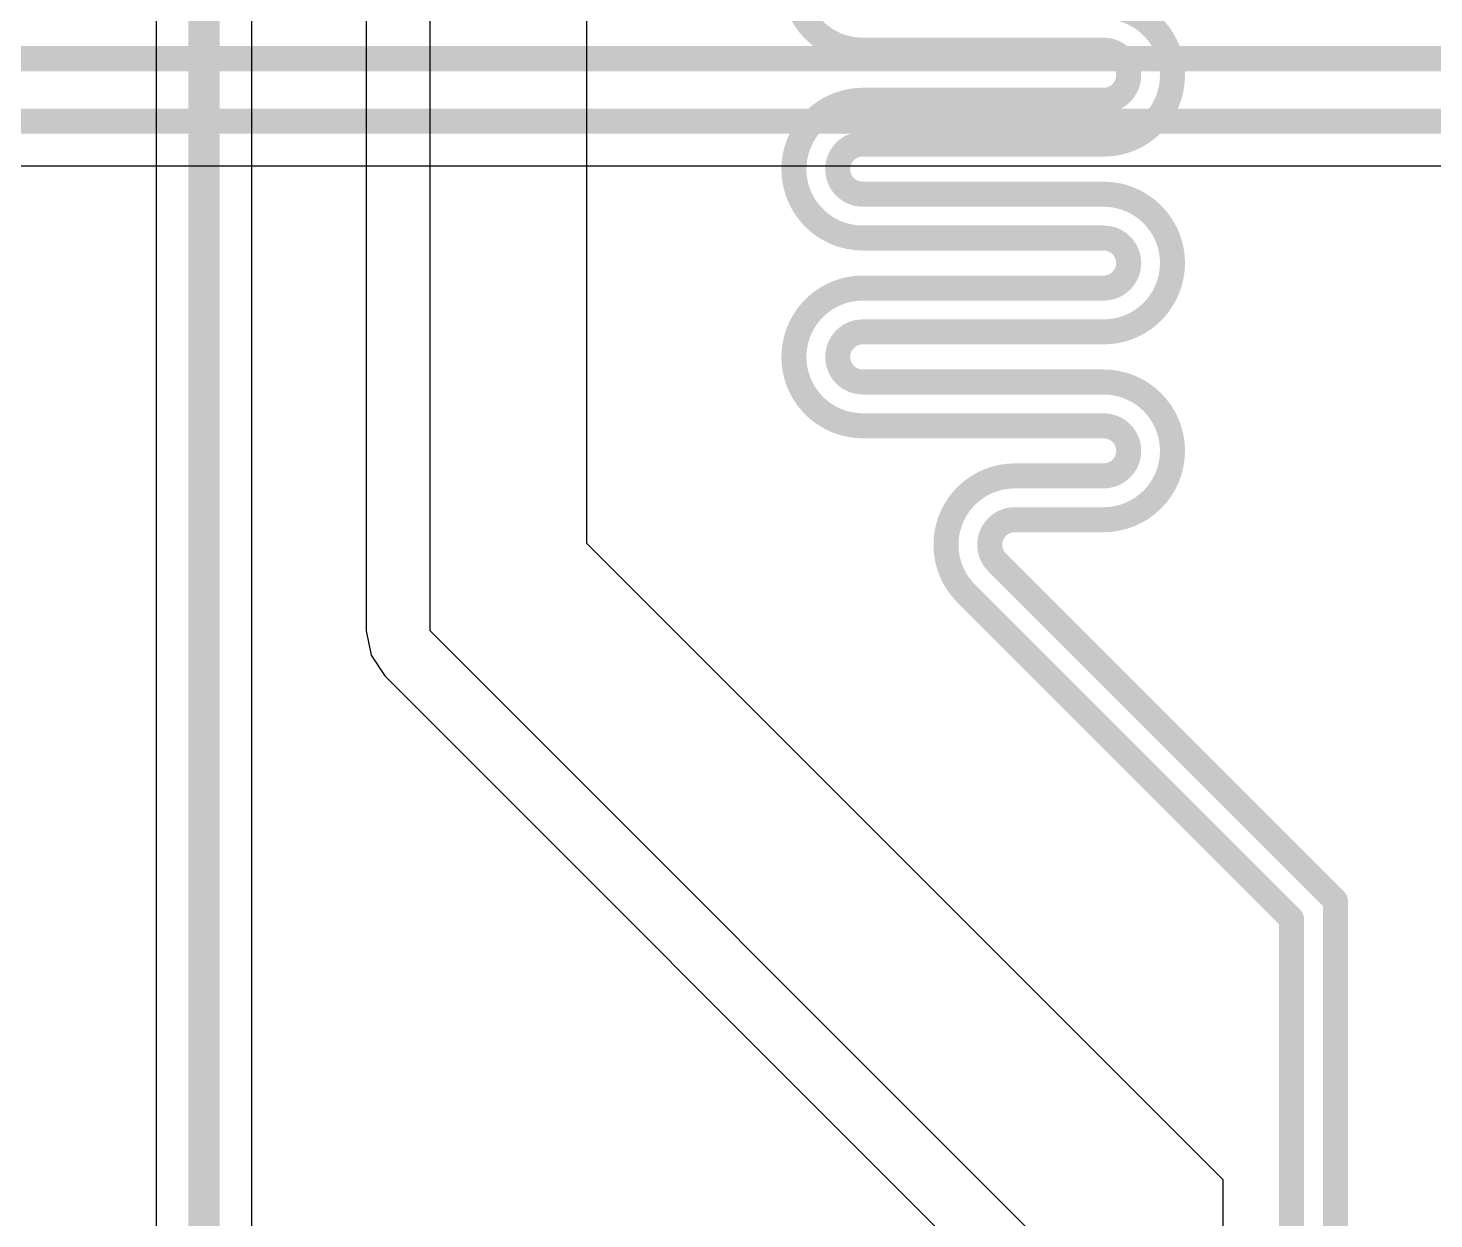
# Model space of a CAD drawing. Header units: inches. Extents: x 0 to 5032, y 0 to 5323.
# Drawn here: x 128.69 to 140.1, y 84.76 to 94.42 of the extents above; entities that cross this region are included whole.
import ezdxf

# ---------------------------------------------------------------- set-up
doc = ezdxf.new("R2010")
doc.units = ezdxf.units.IN
doc.layers.add('Bottom Layer', color=5, linetype='Continuous')
doc.layers.add('Top Layer', color=1, linetype='Continuous')

msp = doc.modelspace()

# ---------------------------------------------------------------- linework, layer by layer
at = {"layer": 'Bottom Layer'}
msp.add_line((120.73903716, 93.3022899), (153.7872972, 93.3022899), dxfattribs=at)
for points in [[(120.37843844, 94.17285711999999, 0.2032, 0.2032, 0), (164.9217428, 94.17285711999999, 0.2032, 0.2032, 0)], [(120.58885712, 93.66485712, 0.2032, 0.2032, 0), (165.13216148, 93.66485712, 0.2032, 0.2032, 0)]]:
    msp.add_lwpolyline(points, format="xyseb", dxfattribs=at)
at = {"layer": 'Top Layer'}
for p, q in [((131.43507368, 103.74106506), (131.43507368, 89.52951359999999)), ((131.9530254, 89.52951359999999), (131.9530254, 103.74106506)), ((133.2230254, 103.74106506), (133.2230254, 90.24072122)), ((130.50761554, 74.70542336), (130.50761554, 97.73011695999999)), ((129.73068542, 97.5692105), (129.73068542, 74.54451689999999)), ((133.2230254, 90.24072122), (138.38782838, 85.07591824)), ((131.43507368, 89.52951359999999), (131.47449956, 89.33129962)), ((137.62912784, 83.85341878), (131.9530254, 89.52951359999999)), ((131.47449956, 89.33129962), (131.58677772, 89.16326592)), ((131.58677772, 89.16326592), (136.33893484, 84.41111387999999)), ((138.38782838, 85.07591824), (138.38782838, 81.6949344))]:
    msp.add_line(p, q, dxfattribs=at)
for points in [[(130.11915048, 74.54451689999999, 0.254, 0.254, 0), (130.11915048, 97.73011695999999, 0.254, 0.254, 0)], [(135.46453984, 94.24149554, 0.2032, 0.2032, -0.4142135623730951), (134.90574238, 94.800293, 0.2032, 0.2032, 0)], [(137.41958546, 94.59709554, 0.2032, 0.2032, -0.4142135623730951), (137.97838292, 94.03829807999999, 0.2032, 0.2032, 0)], [(135.46453984, 94.24149554, 0.2032, 0.2032, 0), (137.41958546, 94.24149554, 0.2032, 0.2032, 0)], [(137.41958546, 94.24149554, 0.2032, 0.2032, -0.4142135623730951), (137.62278292, 94.03829807999999, 0.2032, 0.2032, 0)], [(137.97838292, 94.03829554, 0.2032, 0.2032, -0.4142135623730951), (137.41958546, 93.47949808, 0.2032, 0.2032, 0)], [(137.62278292, 94.03829554, 0.2032, 0.2032, -0.4142135623730951), (137.41958546, 93.83509808, 0.2032, 0.2032, 0)], [(137.62278292, 94.03829554, 0.2032, 0.2032, 0), (137.62278292, 94.03829807999999, 0.2032, 0.2032, 0)], [(137.97838292, 94.03829554, 0.2032, 0.2032, 0), (137.97838292, 94.03829807999999, 0.2032, 0.2032, 0)], [(134.90574238, 93.27630062, 0.2032, 0.2032, -0.4142135623730951), (135.46453984, 93.83509808, 0.2032, 0.2032, 0)], [(135.46453984, 93.83509808, 0.2032, 0.2032, 0), (137.41958546, 93.83509808, 0.2032, 0.2032, 0)], [(135.26134238, 93.27630062, 0.2032, 0.2032, -0.4142135623730951), (135.46453984, 93.47949808, 0.2032, 0.2032, 0)], [(135.46453984, 93.47949808, 0.2032, 0.2032, 0), (137.41958546, 93.47949808, 0.2032, 0.2032, 0)], [(134.90574238, 93.27629808, 0.2032, 0.2032, 0), (134.90574238, 93.27630062, 0.2032, 0.2032, 0)], [(135.46453984, 92.71750062, 0.2032, 0.2032, -0.4142135623730951), (134.90574238, 93.27629808, 0.2032, 0.2032, 0)], [(135.26134238, 93.27629808, 0.2032, 0.2032, 0), (135.26134238, 93.27630062, 0.2032, 0.2032, 0)], [(135.46453984, 93.07310061999999, 0.2032, 0.2032, -0.4142135623730951), (135.26134238, 93.27629808, 0.2032, 0.2032, 0)], [(135.46453984, 93.07310061999999, 0.2032, 0.2032, 0), (137.41958546, 93.07310061999999, 0.2032, 0.2032, 0)], [(137.41958546, 93.07310061999999, 0.2032, 0.2032, -0.4142135623730951), (137.97838292, 92.51430316, 0.2032, 0.2032, 0)], [(135.46453984, 92.71750062, 0.2032, 0.2032, 0), (137.41958546, 92.71750062, 0.2032, 0.2032, 0)], [(137.41958546, 92.71750062, 0.2032, 0.2032, -0.4142135623730951), (137.62278292, 92.51430316, 0.2032, 0.2032, 0)], [(137.97838292, 92.51430061999999, 0.2032, 0.2032, -0.4142135623730951), (137.41958546, 91.95550315999999, 0.2032, 0.2032, 0)], [(137.62278292, 92.51430061999999, 0.2032, 0.2032, -0.4142135623730951), (137.41958546, 92.31110316, 0.2032, 0.2032, 0)], [(137.62278292, 92.51430061999999, 0.2032, 0.2032, 0), (137.62278292, 92.51430316, 0.2032, 0.2032, 0)], [(137.97838292, 92.51430061999999, 0.2032, 0.2032, 0), (137.97838292, 92.51430316, 0.2032, 0.2032, 0)], [(134.90574238, 91.7523057, 0.2032, 0.2032, -0.4142135623730951), (135.46453984, 92.31110316, 0.2032, 0.2032, 0)], [(135.46453984, 92.31110316, 0.2032, 0.2032, 0), (137.41958546, 92.31110316, 0.2032, 0.2032, 0)], [(135.26134238, 91.7523057, 0.2032, 0.2032, -0.4142135623730951), (135.46453984, 91.95550315999999, 0.2032, 0.2032, 0)], [(135.46453984, 91.95550315999999, 0.2032, 0.2032, 0), (137.41958546, 91.95550315999999, 0.2032, 0.2032, 0)], [(134.90574238, 91.75230316, 0.2032, 0.2032, 0), (134.90574238, 91.7523057, 0.2032, 0.2032, 0)], [(135.46453984, 91.19350569999999, 0.2032, 0.2032, -0.4142135623730951), (134.90574238, 91.75230316, 0.2032, 0.2032, 0)], [(135.26134238, 91.75230316, 0.2032, 0.2032, 0), (135.26134238, 91.7523057, 0.2032, 0.2032, 0)], [(135.46453984, 91.5491057, 0.2032, 0.2032, -0.4142135623730951), (135.26134238, 91.75230316, 0.2032, 0.2032, 0)], [(135.46453984, 91.5491057, 0.2032, 0.2032, 0), (137.41958546, 91.5491057, 0.2032, 0.2032, 0)], [(137.41958546, 91.5491057, 0.2032, 0.2032, -0.4142135623730951), (137.97838292, 90.99030824, 0.2032, 0.2032, 0)], [(135.46453984, 91.19350569999999, 0.2032, 0.2032, 0), (137.41958546, 91.19350569999999, 0.2032, 0.2032, 0)], [(137.41958546, 91.19350569999999, 0.2032, 0.2032, -0.4142135623730951), (137.62278292, 90.99030824, 0.2032, 0.2032, 0)], [(137.97838292, 90.9903057, 0.2032, 0.2032, -0.4142135623730951), (137.41958546, 90.43150823999999, 0.2032, 0.2032, 0)], [(137.62278292, 90.9903057, 0.2032, 0.2032, -0.4142135623730951), (137.41958546, 90.78710824, 0.2032, 0.2032, 0)], [(137.62278292, 90.9903057, 0.2032, 0.2032, 0), (137.62278292, 90.99030824, 0.2032, 0.2032, 0)], [(137.97838292, 90.9903057, 0.2032, 0.2032, 0), (137.97838292, 90.99030824, 0.2032, 0.2032, 0)], [(136.30448228, 89.83221809999999, 0.2032, 0.2032, -0.6690565110925348), (136.69865472, 90.78710824, 0.2032, 0.2032, 0)], [(136.69865472, 90.78710824, 0.2032, 0.2032, 0), (137.41958546, 90.78710824, 0.2032, 0.2032, 0)], [(136.55496946, 90.08462297999999, 0.2032, 0.2032, -0.6681786379192989), (136.69865472, 90.43150823999999, 0.2032, 0.2032, 0)], [(136.69865472, 90.43150823999999, 0.2032, 0.2032, 0), (137.41958546, 90.43150823999999, 0.2032, 0.2032, 0)], [(136.55496692, 90.08462297999999, 0.2032, 0.2032, 0), (137.26219182, 89.37739807999999, 0.2032, 0.2032, 0)], [(136.30449498, 89.83220794, 0.2032, 0.2032, -2.525282246572116e-05), (136.30448228, 89.83221809999999, 0.2032, 0.2032, 0)], [(136.30449498, 89.83220794, 0.2032, 0.2032, 0), (136.7593023, 89.37740061999999, 0.2032, 0.2032, 0)], [(136.7593023, 89.37740061999999, 0.2032, 0.2032, 0), (138.94475132, 87.1919516, 0.2032, 0.2032, 0)], [(137.26219182, 89.37739807999999, 0.2032, 0.2032, 0), (137.26219436, 89.37740061999999, 0.2032, 0.2032, 0)], [(137.26219436, 89.37740061999999, 0.2032, 0.2032, 0), (139.30035132, 87.33924366, 0.2032, 0.2032, 0)], [(139.30035132, 81.67427403999999, 0.2032, 0.2032, 0), (139.30035132, 87.33924366, 0.2032, 0.2032, 0)], [(138.94475132, 81.52698198, 0.2032, 0.2032, 0), (138.94475132, 87.1919516, 0.2032, 0.2032, 0)]]:
    msp.add_lwpolyline(points, format="xyseb", dxfattribs=at)
for points in [[(135.41373984, 94.24149554, 0.1016, 0.1016, 1), (135.51533984, 94.24149554, 0.1016, 0.1016, 1)], [(135.41373984, 94.24149554, 0.1016, 0.1016, 1), (135.51533984, 94.24149554, 0.1016, 0.1016, 1)], [(137.36878546, 94.24149554, 0.1016, 0.1016, 1), (137.47038546, 94.24149554, 0.1016, 0.1016, 1)], [(137.36878546, 94.24149554, 0.1016, 0.1016, 1), (137.47038546, 94.24149554, 0.1016, 0.1016, 1)], [(137.57198292, 94.03829807999999, 0.1016, 0.1016, 1), (137.67358292, 94.03829807999999, 0.1016, 0.1016, 1)], [(137.57198292, 94.03829807999999, 0.1016, 0.1016, 1), (137.67358292, 94.03829807999999, 0.1016, 0.1016, 1)], [(137.57198292, 94.03829554, 0.1016, 0.1016, 1), (137.67358292, 94.03829554, 0.1016, 0.1016, 1)], [(137.57198292, 94.03829554, 0.1016, 0.1016, 1), (137.67358292, 94.03829554, 0.1016, 0.1016, 1)], [(137.92758292, 94.03829807999999, 0.1016, 0.1016, 1), (138.02918292, 94.03829807999999, 0.1016, 0.1016, 1)], [(137.92758292, 94.03829807999999, 0.1016, 0.1016, 1), (138.02918292, 94.03829807999999, 0.1016, 0.1016, 1)], [(137.92758292, 94.03829554, 0.1016, 0.1016, 1), (138.02918292, 94.03829554, 0.1016, 0.1016, 1)], [(137.92758292, 94.03829554, 0.1016, 0.1016, 1), (138.02918292, 94.03829554, 0.1016, 0.1016, 1)], [(135.41373984, 93.83509808, 0.1016, 0.1016, 1), (135.51533984, 93.83509808, 0.1016, 0.1016, 1)], [(135.41373984, 93.83509808, 0.1016, 0.1016, 1), (135.51533984, 93.83509808, 0.1016, 0.1016, 1)], [(137.36878546, 93.83509808, 0.1016, 0.1016, 1), (137.47038546, 93.83509808, 0.1016, 0.1016, 1)], [(137.36878546, 93.83509808, 0.1016, 0.1016, 1), (137.47038546, 93.83509808, 0.1016, 0.1016, 1)], [(135.41373984, 93.47949808, 0.1016, 0.1016, 1), (135.51533984, 93.47949808, 0.1016, 0.1016, 1)], [(135.41373984, 93.47949808, 0.1016, 0.1016, 1), (135.51533984, 93.47949808, 0.1016, 0.1016, 1)], [(137.36878546, 93.47949808, 0.1016, 0.1016, 1), (137.47038546, 93.47949808, 0.1016, 0.1016, 1)], [(137.36878546, 93.47949808, 0.1016, 0.1016, 1), (137.47038546, 93.47949808, 0.1016, 0.1016, 1)], [(134.85494238, 93.27630062, 0.1016, 0.1016, 1), (134.95654238, 93.27630062, 0.1016, 0.1016, 1)], [(134.85494238, 93.27630062, 0.1016, 0.1016, 1), (134.95654238, 93.27630062, 0.1016, 0.1016, 1)], [(134.85494238, 93.27629808, 0.1016, 0.1016, 1), (134.95654238, 93.27629808, 0.1016, 0.1016, 1)], [(134.85494238, 93.27629808, 0.1016, 0.1016, 1), (134.95654238, 93.27629808, 0.1016, 0.1016, 1)], [(135.21054238, 93.27630062, 0.1016, 0.1016, 1), (135.31214238, 93.27630062, 0.1016, 0.1016, 1)], [(135.21054238, 93.27630062, 0.1016, 0.1016, 1), (135.31214238, 93.27630062, 0.1016, 0.1016, 1)], [(135.21054238, 93.27629808, 0.1016, 0.1016, 1), (135.31214238, 93.27629808, 0.1016, 0.1016, 1)], [(135.21054238, 93.27629808, 0.1016, 0.1016, 1), (135.31214238, 93.27629808, 0.1016, 0.1016, 1)], [(135.41373984, 93.07310061999999, 0.1016, 0.1016, 1), (135.51533984, 93.07310061999999, 0.1016, 0.1016, 1)], [(135.41373984, 93.07310061999999, 0.1016, 0.1016, 1), (135.51533984, 93.07310061999999, 0.1016, 0.1016, 1)], [(137.36878546, 93.07310061999999, 0.1016, 0.1016, 1), (137.47038546, 93.07310061999999, 0.1016, 0.1016, 1)], [(137.36878546, 93.07310061999999, 0.1016, 0.1016, 1), (137.47038546, 93.07310061999999, 0.1016, 0.1016, 1)], [(135.41373984, 92.71750062, 0.1016, 0.1016, 1), (135.51533984, 92.71750062, 0.1016, 0.1016, 1)], [(135.41373984, 92.71750062, 0.1016, 0.1016, 1), (135.51533984, 92.71750062, 0.1016, 0.1016, 1)], [(137.36878546, 92.71750062, 0.1016, 0.1016, 1), (137.47038546, 92.71750062, 0.1016, 0.1016, 1)], [(137.36878546, 92.71750062, 0.1016, 0.1016, 1), (137.47038546, 92.71750062, 0.1016, 0.1016, 1)], [(137.57198292, 92.51430316, 0.1016, 0.1016, 1), (137.67358292, 92.51430316, 0.1016, 0.1016, 1)], [(137.57198292, 92.51430316, 0.1016, 0.1016, 1), (137.67358292, 92.51430316, 0.1016, 0.1016, 1)], [(137.57198292, 92.51430061999999, 0.1016, 0.1016, 1), (137.67358292, 92.51430061999999, 0.1016, 0.1016, 1)], [(137.57198292, 92.51430061999999, 0.1016, 0.1016, 1), (137.67358292, 92.51430061999999, 0.1016, 0.1016, 1)], [(137.92758292, 92.51430316, 0.1016, 0.1016, 1), (138.02918292, 92.51430316, 0.1016, 0.1016, 1)], [(137.92758292, 92.51430316, 0.1016, 0.1016, 1), (138.02918292, 92.51430316, 0.1016, 0.1016, 1)], [(137.92758292, 92.51430061999999, 0.1016, 0.1016, 1), (138.02918292, 92.51430061999999, 0.1016, 0.1016, 1)], [(137.92758292, 92.51430061999999, 0.1016, 0.1016, 1), (138.02918292, 92.51430061999999, 0.1016, 0.1016, 1)], [(135.41373984, 92.31110316, 0.1016, 0.1016, 1), (135.51533984, 92.31110316, 0.1016, 0.1016, 1)], [(135.41373984, 92.31110316, 0.1016, 0.1016, 1), (135.51533984, 92.31110316, 0.1016, 0.1016, 1)], [(137.36878546, 92.31110316, 0.1016, 0.1016, 1), (137.47038546, 92.31110316, 0.1016, 0.1016, 1)], [(137.36878546, 92.31110316, 0.1016, 0.1016, 1), (137.47038546, 92.31110316, 0.1016, 0.1016, 1)], [(135.41373984, 91.95550315999999, 0.1016, 0.1016, 1), (135.51533984, 91.95550315999999, 0.1016, 0.1016, 1)], [(135.41373984, 91.95550315999999, 0.1016, 0.1016, 1), (135.51533984, 91.95550315999999, 0.1016, 0.1016, 1)], [(137.36878546, 91.95550315999999, 0.1016, 0.1016, 1), (137.47038546, 91.95550315999999, 0.1016, 0.1016, 1)], [(137.36878546, 91.95550315999999, 0.1016, 0.1016, 1), (137.47038546, 91.95550315999999, 0.1016, 0.1016, 1)], [(134.85494238, 91.7523057, 0.1016, 0.1016, 1), (134.95654238, 91.7523057, 0.1016, 0.1016, 1)], [(134.85494238, 91.7523057, 0.1016, 0.1016, 1), (134.95654238, 91.7523057, 0.1016, 0.1016, 1)], [(134.85494238, 91.75230316, 0.1016, 0.1016, 1), (134.95654238, 91.75230316, 0.1016, 0.1016, 1)], [(134.85494238, 91.75230316, 0.1016, 0.1016, 1), (134.95654238, 91.75230316, 0.1016, 0.1016, 1)], [(135.21054238, 91.7523057, 0.1016, 0.1016, 1), (135.31214238, 91.7523057, 0.1016, 0.1016, 1)], [(135.21054238, 91.7523057, 0.1016, 0.1016, 1), (135.31214238, 91.7523057, 0.1016, 0.1016, 1)], [(135.21054238, 91.75230316, 0.1016, 0.1016, 1), (135.31214238, 91.75230316, 0.1016, 0.1016, 1)], [(135.21054238, 91.75230316, 0.1016, 0.1016, 1), (135.31214238, 91.75230316, 0.1016, 0.1016, 1)], [(135.41373984, 91.5491057, 0.1016, 0.1016, 1), (135.51533984, 91.5491057, 0.1016, 0.1016, 1)], [(135.41373984, 91.5491057, 0.1016, 0.1016, 1), (135.51533984, 91.5491057, 0.1016, 0.1016, 1)], [(137.36878546, 91.5491057, 0.1016, 0.1016, 1), (137.47038546, 91.5491057, 0.1016, 0.1016, 1)], [(137.36878546, 91.5491057, 0.1016, 0.1016, 1), (137.47038546, 91.5491057, 0.1016, 0.1016, 1)], [(135.41373984, 91.19350569999999, 0.1016, 0.1016, 1), (135.51533984, 91.19350569999999, 0.1016, 0.1016, 1)], [(135.41373984, 91.19350569999999, 0.1016, 0.1016, 1), (135.51533984, 91.19350569999999, 0.1016, 0.1016, 1)], [(137.36878546, 91.19350569999999, 0.1016, 0.1016, 1), (137.47038546, 91.19350569999999, 0.1016, 0.1016, 1)], [(137.36878546, 91.19350569999999, 0.1016, 0.1016, 1), (137.47038546, 91.19350569999999, 0.1016, 0.1016, 1)], [(137.57198292, 90.99030824, 0.1016, 0.1016, 1), (137.67358292, 90.99030824, 0.1016, 0.1016, 1)], [(137.57198292, 90.99030824, 0.1016, 0.1016, 1), (137.67358292, 90.99030824, 0.1016, 0.1016, 1)], [(137.57198292, 90.9903057, 0.1016, 0.1016, 1), (137.67358292, 90.9903057, 0.1016, 0.1016, 1)], [(137.57198292, 90.9903057, 0.1016, 0.1016, 1), (137.67358292, 90.9903057, 0.1016, 0.1016, 1)], [(137.92758292, 90.99030824, 0.1016, 0.1016, 1), (138.02918292, 90.99030824, 0.1016, 0.1016, 1)], [(137.92758292, 90.99030824, 0.1016, 0.1016, 1), (138.02918292, 90.99030824, 0.1016, 0.1016, 1)], [(137.92758292, 90.9903057, 0.1016, 0.1016, 1), (138.02918292, 90.9903057, 0.1016, 0.1016, 1)], [(137.92758292, 90.9903057, 0.1016, 0.1016, 1), (138.02918292, 90.9903057, 0.1016, 0.1016, 1)], [(136.64785472, 90.78710824, 0.1016, 0.1016, 1), (136.74945472, 90.78710824, 0.1016, 0.1016, 1)], [(136.64785472, 90.78710824, 0.1016, 0.1016, 1), (136.74945472, 90.78710824, 0.1016, 0.1016, 1)], [(137.36878546, 90.78710824, 0.1016, 0.1016, 1), (137.47038546, 90.78710824, 0.1016, 0.1016, 1)], [(137.36878546, 90.78710824, 0.1016, 0.1016, 1), (137.47038546, 90.78710824, 0.1016, 0.1016, 1)], [(136.64785472, 90.43150823999999, 0.1016, 0.1016, 1), (136.74945472, 90.43150823999999, 0.1016, 0.1016, 1)], [(136.64785472, 90.43150823999999, 0.1016, 0.1016, 1), (136.74945472, 90.43150823999999, 0.1016, 0.1016, 1)], [(137.36878546, 90.43150823999999, 0.1016, 0.1016, 1), (137.47038546, 90.43150823999999, 0.1016, 0.1016, 1)], [(137.36878546, 90.43150823999999, 0.1016, 0.1016, 1), (137.47038546, 90.43150823999999, 0.1016, 0.1016, 1)], [(136.50416692, 90.08462297999999, 0.1016, 0.1016, 1), (136.60576692, 90.08462297999999, 0.1016, 0.1016, 1)], [(136.50416946, 90.08462297999999, 0.1016, 0.1016, 1), (136.60576946, 90.08462297999999, 0.1016, 0.1016, 1)], [(136.25368228, 89.83221809999999, 0.1016, 0.1016, 1), (136.35528228, 89.83221809999999, 0.1016, 0.1016, 1)], [(136.25368228, 89.83221809999999, 0.1016, 0.1016, 1), (136.35528228, 89.83221809999999, 0.1016, 0.1016, 1)], [(136.25369498, 89.83220794, 0.1016, 0.1016, 1), (136.35529498, 89.83220794, 0.1016, 0.1016, 1)], [(136.25369498, 89.83220794, 0.1016, 0.1016, 1), (136.35529498, 89.83220794, 0.1016, 0.1016, 1)], [(136.7085023, 89.37740061999999, 0.1016, 0.1016, 1), (136.8101023, 89.37740061999999, 0.1016, 0.1016, 1)], [(136.7085023, 89.37740061999999, 0.1016, 0.1016, 1), (136.8101023, 89.37740061999999, 0.1016, 0.1016, 1)], [(137.21139182, 89.37739807999999, 0.1016, 0.1016, 1), (137.31299182, 89.37739807999999, 0.1016, 0.1016, 1)], [(137.21139182, 89.37739807999999, 0.1016, 0.1016, 1), (137.31299182, 89.37739807999999, 0.1016, 0.1016, 1)], [(137.21139436, 89.37740061999999, 0.1016, 0.1016, 1), (137.31299436, 89.37740061999999, 0.1016, 0.1016, 1)], [(137.21139436, 89.37740061999999, 0.1016, 0.1016, 1), (137.31299436, 89.37740061999999, 0.1016, 0.1016, 1)], [(139.24955132, 87.33924366, 0.1016, 0.1016, 1), (139.35115132, 87.33924366, 0.1016, 0.1016, 1)], [(139.24955132, 87.33924366, 0.1016, 0.1016, 1), (139.35115132, 87.33924366, 0.1016, 0.1016, 1)], [(138.89395132, 87.1919516, 0.1016, 0.1016, 1), (138.99555132, 87.1919516, 0.1016, 0.1016, 1)], [(138.89395132, 87.1919516, 0.1016, 0.1016, 1), (138.99555132, 87.1919516, 0.1016, 0.1016, 1)]]:
    msp.add_lwpolyline(points, format="xyseb", close=True, dxfattribs=at)

doc.saveas('drawing.dxf')
